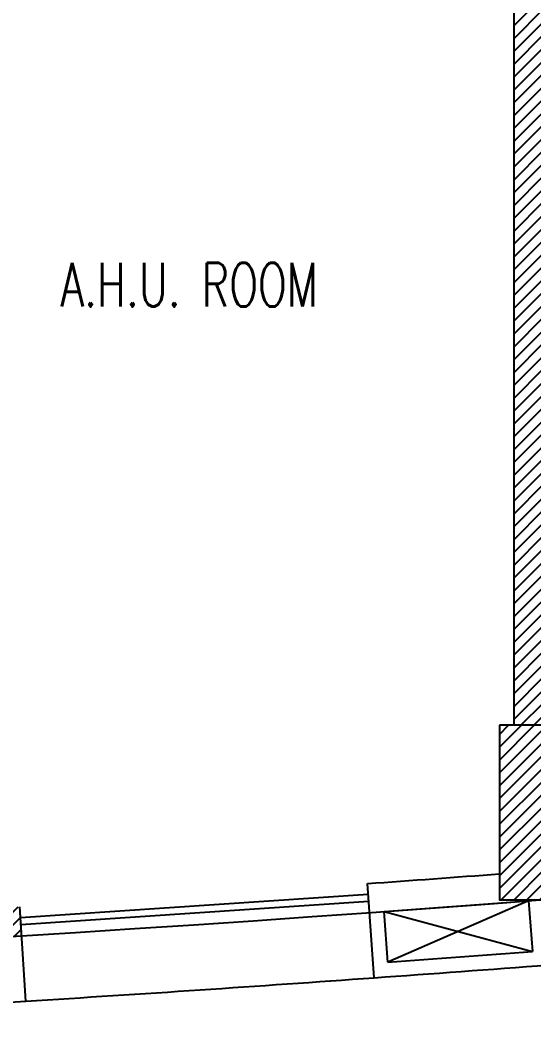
# Model space of a CAD drawing. Header units: millimetres. Extents: x -774950 to -670403, y -1165325 to -1109738.
# Drawn here: x -693504 to -689968, y -1163262 to -1156316 of the extents above; entities that cross this region are included whole.
import ezdxf
from ezdxf.enums import TextEntityAlignment as Align

# ---------------------------------------------------------------- set-up
doc = ezdxf.new("R2010")
doc.units = ezdxf.units.MM
doc.header["$LTSCALE"] = 3000
doc.header["$MEASUREMENT"] = 0
doc.linetypes.add('HIDDEN', pattern=[0.375, 0.25, -0.125])
doc.layers.add('A-WALL', color=26, linetype='CONTINUOUS', lineweight=25)
for name, color, linetype in [('CORE-COLUMN', 250, 'CONTINUOUS'), ('hid', 251, 'HIDDEN'), ('SLABLINE', 3, 'CONTINUOUS'), ('str_col_hatch', 8, 'CONTINUOUS'), ('TEXT', 7, 'CONTINUOUS'), ('WALL', 16, 'CONTINUOUS'), ('WIN', 5, 'CONTINUOUS')]:
    doc.layers.add(name, color=color, linetype=linetype)
doc.styles.add('DIMTEXT', font='SIMPLEX.shx', dxfattribs={"width": 0.6})

# ---------------------------------------------------------------- blocks, each defined once
blk = doc.blocks.new('vw layout final block')
at = {"layer": 'str_col_hatch'}
h = blk.add_hatch(dxfattribs=at)
h.set_pattern_fill('ANSI31', color=256, scale=500, angle=-1.6e-05, style=0)
h.paths.add_polyline_path([(-569636.2, -1059474), (-573186.2, -1059474), (-573186.2, -1059774), (-573086.2, -1059774), (-573086.2, -1059674), (-570936.2, -1059674), (-570936.2, -1061599), (-570736.2, -1061599), (-570736.2, -1059674), (-569836.2, -1059674), (-569836.2, -1064174), (-570736.2, -1064174), (-570736.2, -1062799), (-570936.2, -1062799), (-570936.2, -1064174), (-571536.2, -1064174), (-571536.2, -1064274), (-570936.2, -1064274), (-570936.2, -1068979.6), (-570736.2, -1068979.6), (-570736.2, -1066174), (-569836.2, -1066174), (-569836.2, -1069928.7, -0.000733), (-570636.2, -1069973.8), (-570636.2, -1070174.1, 0.001932), (-568525.7, -1070050), (-568538.2, -1069850.5, -0.001006), (-569636.2, -1069917)])
h.paths.add_polyline_path([(-569836.2, -1064274), (-569836.2, -1066074), (-570736.2, -1066074), (-570736.2, -1064274)], flags=16)
h.paths.add_polyline_path([(-576386.2, -1060874), (-576486.2, -1060874), (-576586.2, -1060874), (-576586.2, -1062274), (-579836.2, -1062274), (-579836.2, -1062374), (-575986.2, -1062374), (-575986.2, -1062274), (-576386.2, -1062274)])
h.paths.add_polyline_path([(-576386.2, -1059474), (-579836.2, -1059474), (-579836.2, -1059674), (-576586.2, -1059674), (-576586.2, -1059774), (-576386.2, -1059774)])
h.paths.add_polyline_path([(-564936.2, -1059474), (-567836.2, -1059474), (-567836.2, -1060374), (-567636.2, -1060374), (-567636.2, -1059665.7), (-565136.2, -1059665.7), (-565136.2, -1061599), (-564936.2, -1061599)])
h.paths.add_polyline_path([(-564936.2, -1062799), (-565136.2, -1062799), (-565136.2, -1068601.4), (-564936.2, -1068601.4)])
h.paths.add_polyline_path([(-570098.9, -1065889.6), (-570098.8, -1064439.6), (-570548.8, -1064439.6), (-570548.9, -1065889.6)], flags=8)
h = blk.add_hatch(dxfattribs=at)
h.set_pattern_fill('ANSI31', color=256, scale=500, angle=-0.00002, style=0)
h.set_pattern_definition([(44.999984, (-222171.614, -695318.36), (-44.1941616, 44.194186), [])])
h.paths.add_polyline_path([(-564936.2, -1068601.4), (-565236.2, -1068601.4), (-565236.2, -1069801.4), (-564936.2, -1069801.4)])
at = {"layer": 'A-WALL'}
for p, q in [((-565136.2, -1068601.4), (-565136.2, -1059665.7)), ((-565136.2, -1068601.4), (-565136.2, -1062799)), ((-565136.2, -1068601.4), (-565136.2, -1062799)), ((-566098.9, -1070338.3), (-566145.3, -1069690)), ((-565036, -1069809), (-565009.5, -1070158)), ((-568497.5, -1070499.2), (-568538.2, -1069850.5)), ((-566006.3, -1070231.4), (-566031.3, -1069882.3))]:
    blk.add_line(p, q, dxfattribs=at)
for radius, start, end in [(273600, 256.481418, 278.37288), (273400, 274.088124, 274.27914), (273950, 274.109038, 274.318094)]:
    blk.add_arc((-585636.2, -796985.6), radius, start, end, dxfattribs=at)
at = {"layer": 'CORE-COLUMN'}
blk.add_lwpolyline([(-565236.2, -1068601.4), (-565236.2, -1069801.4), (-564936.2, -1069801.4), (-564936.2, -1068601.4)], close=True, dxfattribs=at)
blk.add_lwpolyline([(-565236.2, -1068601.4), (-565236.2, -1069801.4), (-564936.2, -1069801.4), (-564936.2, -1068601.4)], close=True, dxfattribs=at)
blk.add_lwpolyline([(-565236.2, -1068601.4), (-565236.2, -1069801.4), (-564936.2, -1069801.4), (-564936.2, -1068601.4)], close=True, dxfattribs=at)
at = {"layer": 'hid', "ltscale": 2}
for p, q in [((-565036, -1069809), (-566006.3, -1070231.4)), ((-565036, -1069809), (-566006.3, -1070231.4)), ((-565036, -1069809), (-566006.3, -1070231.4)), ((-566031.3, -1069882.3), (-565009.5, -1070158)), ((-566031.3, -1069882.3), (-565009.5, -1070158)), ((-566031.3, -1069882.3), (-565009.5, -1070158))]:
    blk.add_line(p, q, dxfattribs=at)
at = {"layer": 'SLABLINE', "color": 1}
blk.add_arc((-585636.2, -796985.6), 274050, 273.585543, 274.088139, dxfattribs=at)
at = {"layer": 'SLABLINE'}
blk.add_arc((-585636.2, -796985.6), 274050, 273.585527, 274.088124, dxfattribs=at)
at = {"layer": 'WALL'}
for centre, radius, start, end in [((-586100.1, -790758.2), 279844.7, 274.112446, 274.316784), ((-585636.2, -796985.6), 274050, 274.088124, 274.339008), ((-585636.2, -796985.6), 274050, 272.850877, 273.585527)]:
    blk.add_arc(centre, radius, start, end, dxfattribs=at)
at = {"layer": 'WIN'}
for p, q in [((-566139.9, -1069764.8), (-568533.5, -1069925.3)), ((-566139.9, -1069764.8), (-568533.5, -1069925.3)), ((-566139.9, -1069764.8), (-568533.5, -1069925.3)), ((-566136.4, -1069814.7), (-568530.3, -1069975.2)), ((-566136.4, -1069814.7), (-568530.3, -1069975.2)), ((-566136.4, -1069814.7), (-568530.3, -1069975.2))]:
    blk.add_line(p, q, dxfattribs=at)
at = {"layer": 'TEXT', "linetype": 'Continuous', "style": 'DIMTEXT', "width": 0.7}
blk.add_text('A.H.U. ROOM', height=300, rotation=359.9971, dxfattribs=at).set_placement((-567371.9, -1065570, 0), align=Align.MIDDLE)

msp = doc.modelspace()

# ---------------------------------------------------------------- block references
at = {"layer": 'A-WALL', "linetype": 'Continuous'}
msp.add_blockref('vw layout final block', (-124968, -92565.7, 0), dxfattribs=at)

doc.saveas('drawing.dxf')
